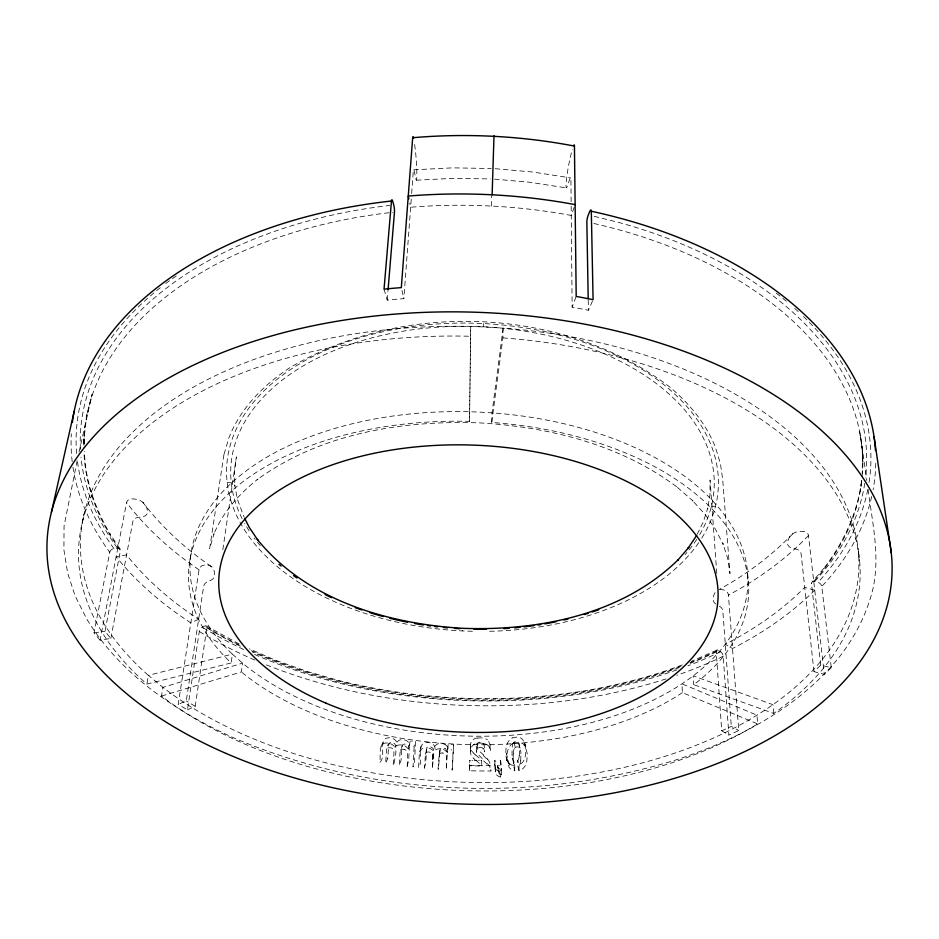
<?xml version="1.0" encoding="UTF-8"?>
<svg xmlns="http://www.w3.org/2000/svg" width="939" height="939" viewBox="0 0 939 939"><rect width="100%" height="100%" fill="white"/><g stroke="black" fill="none" stroke-linecap="round" stroke-linejoin="round"><path stroke-width="0.7" stroke-dasharray="4.7 3.52" d="M495.299 770.027L495.076 760.261M469.535 421.365L470.709 326.49L469.535 421.365A280.245 161.578 2.1 0 0 223.799 498.456A280.245 161.578 2.1 0 0 231.17 662.946L146.871 684.085A391 227.168 2.1 0 1 123.831 448.865A391 227.168 2.1 0 1 470.322 336.256M518.974 770.543L517.671 765.25L517.729 760.238L519.032 765.543L518.974 770.543L522.777 768.783L525.371 765.778L526.802 761.353L527.249 755.12A43.3 37.302 -19.3 0 0 527.202 753.501L524.69 743.805L526.298 748.477M513.433 743.265A8.087 6.96 -12 0 0 510.886 744.815L508.422 748.23L507.083 753.289A43.945 38.382 -7.4 0 0 506.907 759.956L509.138 767.515L511.544 769.71L514.736 770.743L513.539 765.449L513.61 760.426L512.342 757.738A31.233 27.196 -10.1 0 1 512.048 754.569L512.095 748.676A38.229 33.241 -9.5 0 1 512.295 746.458A12.125 10.505 -12 0 1 513.293 743.019M514.736 770.743L514.807 765.731L513.61 760.426M862.155 476.496L862.612 451.354L859.584 431.353L862.612 451.354L862.824 461.683L861.955 446.577L866.85 480.51M494.712 760.261L495.416 771.881M502.893 337.887A391 227.168 2.1 0 1 828.785 483.01A391 227.168 2.1 0 1 773.724 713.429L693.721 684.695A280.245 161.578 2.1 0 0 723.769 522.53A280.245 161.578 2.1 0 0 491.743 422.456L502.893 337.887L503.128 328.11L486.93 327.101A389.415 227.872 2.1 0 0 129.512 435.403A389.415 227.872 2.1 0 0 148.35 675.364L146.871 684.085M83.982 445.309L84.275 434.064L83.864 448.138M491.743 422.456L492.013 412.855L503.128 328.11A389.415 227.872 2.1 0 1 811.836 671.35A389.415 227.872 2.1 0 1 162.905 687.371L148.35 675.364L232.367 654.119L242.508 663.145A279.118 162.095 2.1 0 0 711.785 659.659A279.118 162.095 2.1 0 0 492.013 412.855L480.968 412.186A279.118 162.095 2.1 0 0 227.895 486.402A279.118 162.095 2.1 0 0 232.367 654.119L231.17 662.946M491.367 206.052L491.684 195.887M424.264 768.125L425.801 762.926L426.47 750.32A19.32 16.832 13.9 0 1 426.646 749.04C426.787 744.756 434.663 746.857 433.806 751.423A29.708 25.975 8.2 0 1 433.806 753.524L432.363 768.818L433.055 752.385L432.703 761.905M469.606 765.473L490.393 765.672L490.956 770.978A415.86 248.941 2.1 0 1 469.617 770.766L469.77 760.484L470.498 760.496M469.617 770.766L469.77 760.484M452.328 770.109L453.584 744.662L451.941 770.097M447.457 752.421L448.161 744.369L447.457 752.421L444.546 749.979A8.322 7.183 8.1 0 0 441.26 748.876A9.813 8.451 8.1 0 0 439.675 748.759L437.269 749.099A6.432 5.599 9.1 0 0 435.227 750.12L433.912 751.493A9.672 8.298 11.6 0 0 426.283 747.503M438.055 769.241L438.983 757.421A39.461 34.497 11.6 0 1 439.088 756.235L440.133 749.439L441.412 747.89L445.614 748.571L447.257 752.315A30.435 26.644 4.3 0 1 447.269 754.146L446.236 769.78L446.682 759.451A29.426 25.811 4.3 0 0 446.671 757.62L446.307 755.637A4.261 3.733 6.7 0 0 443.055 753.043L442.703 753.008M432.809 759.604L432.844 758.806A28.71 25.153 8.3 0 0 432.844 756.717C433.654 752.538 426.294 749.721 425.508 754.24A18.651 16.28 13.9 0 0 425.308 755.59L424.639 768.161M421.001 746.482L419.381 753.442L418.583 767.586C423.606 760.966 416.893 749.533 423.09 743.5C428.02 740.178 438.396 744.498 433.912 751.493M414.146 746.892L413.007 767.01L414.486 761.799L415.613 741.634L413.806 746.857M513.234 754.017L513.152 759.604A31.762 27.724 -10 0 0 513.469 763.043L514.807 765.731M408.465 748.993L410.237 741.024L408.465 748.993L405.613 746.376A8.345 7.136 18.6 0 0 402.373 745.085A9.836 8.392 18.5 0 0 400.8 744.873L398.406 745.073A6.456 5.564 19.7 0 0 396.375 745.989L395.049 747.291A9.707 8.228 21.8 0 0 387.561 742.843M407.35 766.377L407.573 756.001A29.532 25.752 15.4 0 0 407.596 754.17L407.28 752.162A4.261 3.709 17.6 0 0 404.087 749.369M439.792 752.127L438.431 769.276M393.23 764.592L393.875 754.569A28.816 25.036 19.2 0 0 393.911 752.468C394.45 742.831 381.07 752.773 389.251 743.265C391.727 740.366 396.481 743.923 395.894 747.28A29.825 25.846 19.2 0 1 395.859 749.381C396.387 754.357 393.969 761.376 393.981 764.686M386.974 748.618L386.668 749.639A18.686 16.104 24.5 0 0 386.469 750.907L385.6 763.489L387.795 758.372L388.652 745.742A19.367 16.644 24.5 0 1 388.852 744.474L389.157 743.453M462.634 630.926L462.681 630.292M483.198 326.76L483.421 323.556M387.549 743.019C376.997 741.798 381.387 757.679 379.614 762.574C386.387 756.576 378.969 744.615 385.424 738.7C390.46 735.577 401.176 740.918 395.049 747.291M384.039 289.142L387.22 300.128A404.779 239.774 2.1 0 1 403.864 298.672L411.317 198.047M411.658 193.493L413.313 171.004A4.918 0.681 85 0 1 414.322 171.485L415.777 178.527A4.883 0.669 85 0 0 416.787 178.387A34.79 4.812 84.9 0 0 414.498 143.514M387.22 300.128L387.936 291.477M519.396 755.484L519.596 748.477A38.393 33.111 -16.9 0 0 519.42 745.953L518.34 742.514A2.899 2.5 -13.2 0 0 514.056 742.209L513.351 743.042M520.734 760.801L520.934 753.817M161.496 696.045L241.37 671.937L242.508 663.145L162.905 687.371L161.496 696.045A391 227.168 2.1 0 0 757.691 723.899L756.951 715.166L681.949 683.827L682.418 692.653L757.691 723.899M861.697 480.592L860.253 491.261L861.756 480.568M222.836 549.726L236.382 456.87L234.468 471.542L234.879 486.167L234.75 484.923L237.414 499.372L244.117 517.213M187.46 709.814L195.23 706.245L206.826 627.78A3.686 1.925 -57.5 0 0 204.761 625.984L202.237 627.229A3.686 1.913 -57.5 0 0 199.279 631.489L187.46 709.814A418.172 247.978 2.1 0 1 178.187 704.367L199.045 569.809A3.603 1.901 -54.8 0 1 202.46 565.536A25.412 13.486 -55.2 0 1 214.726 575.231A3.639 1.948 -54.9 0 1 211.651 579.868L206.686 582.203A3.65 1.948 -55.1 0 0 203.646 586.37L186.251 700.94L178.187 704.367M439.992 750.144L439.886 750.93A40.882 35.647 11.7 0 0 439.792 752.127M477.611 737.948C469.547 738.371 468.033 748.97 473.937 753.301M189.889 560.09L190.758 554.867M483.116 743.348A14.496 12.418 -2.6 0 0 477.81 743.312C469.641 743.641 467.915 754.31 474.054 758.63M439.194 755.437L439.487 754.346M110.849 638.438L132.88 521.286A3.85 2.594 -35.4 0 1 136.871 517.659L143.444 516.473A3.838 2.582 -35.1 0 0 147.47 512.354A26.855 18.017 -35.6 0 0 131.084 498.902A3.803 2.535 -35.1 0 0 126.577 502.529L100.086 640.187L110.849 638.438A404.779 239.774 2.1 0 1 105.004 631.325L120.415 550.653A389.662 245.607 2.1 0 1 83.911 451.19M861.591 480.756C857.553 513.105 843.222 543.352 823.386 568.975L824.055 568.072L812.282 581.851M100.086 640.187A418.172 247.978 2.1 0 1 94.006 632.851L109.769 552.261A402.514 253.976 2.1 0 1 72.937 467.129M82.139 523.176L84.076 513.938M77.186 460.673L64.052 526.145L63.911 549.89L67.678 573.201L75.12 595.866L86.611 618.766C120.368 674.707 176.872 712.384 235.443 738.606L236.065 738.864C374.614 797.223 534.35 804.007 677.77 759.358L678.381 759.146C739.991 738.488 800.509 706.48 841.285 654.518L841.978 653.544C856.38 634.118 867.331 612.275 872.965 588.706C880.289 555.606 872.202 522.107 868.047 489.184M79.029 452.093L92.092 394.286L86.259 418.512L86.987 413.207L83.864 439.804L84.087 444.182M425.473 754.381L426.635 749.111M419.686 751.74L421.951 748.7L426.271 747.679M406.974 766.33L408.606 761.142L409.204 750.777A30.541 26.574 15.4 0 0 409.228 748.935C410.261 744.416 401.845 741.564 401.927 747.127A40.882 35.248 22.3 0 0 401.81 748.324L401.07 760.214L399.239 765.391L399.979 753.524A39.473 34.121 22.3 0 1 400.096 752.339L402.35 745.261M574.152 207.331L571.264 215.454A389.075 245.818 2.1 0 0 410.636 207.237L409.744 203.047M592.497 301.008L588.413 310.257A404.779 239.774 2.1 0 0 572.144 307.147L576.194 296.431M380.976 746.716L383.312 741.575M697.231 534.232L703.276 521.955L707.842 507.929L707.619 509.138L709.99 494.712L710.072 480.017L716.774 573.447M500.91 769.581L501.766 774.875L500.522 777.116L499.701 771.835C503.104 769.64 495.945 767.715 497.823 765.59M514.525 748.406L515.253 747.573A3.04 2.629 -13.2 0 1 518.457 747.045A3.017 2.606 -13.5 0 1 519.748 748.007L520.758 751.294A37.102 32.067 -16.9 0 1 520.922 753.817M434.851 746.188L436.482 744.568A6.233 5.411 8.9 0 1 438.525 743.665L440.45 743.442A9.261 7.958 8.1 0 1 442.011 743.559A7.935 6.831 8.1 0 1 445.215 744.662M397.021 742.08L398.652 740.554A6.244 5.364 19.6 0 1 400.695 739.756L402.608 739.65A9.284 7.899 18.5 0 1 404.157 739.85A7.946 6.784 18.6 0 1 407.303 741.153L410.085 743.758M792.716 533.775C771.365 555.97 746.388 574.457 719.438 589.316M482.834 748.043A3.38 2.946 -3.4 0 1 483.597 748.618L484.712 751.834L484.172 745.202L482.881 742.925L479.5 742.174L476.871 743.535L476.167 745.777L476.719 753.019L484.101 760.437M482.763 748.125A4.472 3.885 -3.3 0 0 477.505 748.406L476.355 751.564M719.837 589.68A25.283 12.935 61.2 0 1 725.483 590.584A3.58 1.831 60.8 0 1 728.441 595.138L738.747 730.53A418.172 247.978 2.1 0 1 728.875 735.049L723.206 656.279A3.662 1.831 63.4 0 0 720.683 651.772L718.37 650.316L698.98 659.049A393.382 248.624 2.1 0 1 690.012 662.688M716.797 650.175L691.174 661.373M682.254 664.906C652.546 676.291 621.583 684.038 590.338 689.872L590.701 689.813C507.506 704.215 421.388 701.022 339.46 680.681L307.346 671.526L275.714 660.281L249.422 648.884M512.271 737.925L516.016 737.138L519.737 737.573A7.723 6.608 -13.1 0 1 521.72 738.57L524.432 742.092L525.64 747.597A43.276 37.22 -19 0 1 525.758 749.792C525.981 755.778 524.619 763.783 517.671 765.25M513.445 743.277L517.248 742.503L521.039 742.925A8.005 6.866 -13.1 0 1 523.528 744.251L526.11 747.96L524.819 743.125M94.006 632.851L105.004 631.325M489.829 745.977L490.745 751.306A18.17 15.846 -7.4 0 0 490.604 750.261L488.902 746.317A7.242 6.291 -4.4 0 0 488.116 745.519L487.188 744.838M413.712 169.806L452.61 167.858L491.214 168.492M416.435 180.182L453.619 178.34L490.369 178.938M499.431 765.555L498.539 765.578M500.428 770.86L499.513 770.872M480.791 760.66L481.519 760.672L481.848 765.989A414.827 249.351 2.1 0 1 469.782 765.79M478.585 760.649L479.324 760.649M477.118 760.625L474.172 760.578M471.977 760.531L472.704 760.543M227.168 482.576L231.252 482.775M711.445 506.133L715.506 506.332M452.222 744.592L451.542 744.557M451.741 749.932L451.049 749.897M495.146 168.703L532.225 171.966L570.525 177.882M494.536 179.161L529.702 182.248L566.311 187.882M412.256 741.258L411.575 741.176M387.795 758.372L387.068 758.254M513.539 765.449C508.281 764.992 505.921 759.264 505.91 754.627A45.53 39.684 -7.4 0 1 506.133 747.925L507.424 742.866L510.241 739.11A7.794 6.69 -12.2 0 1 512.271 737.913M404.075 749.381L403.747 749.31A3.193 2.747 18.2 0 0 400.284 750.331M594.164 216.31L619.282 222.59A393.382 248.624 2.1 0 1 865.535 477.869M831.285 667.699A418.172 247.978 2.1 0 1 824.313 674.355L813.984 671.643A404.779 239.774 2.1 0 0 820.698 665.152L831.285 667.699L821.778 586.417A402.514 253.976 2.1 0 0 871.697 496.496M820.698 665.152L811.531 583.823A3.909 2.664 40.9 0 1 814.594 581.546L818.01 582.415A3.909 2.653 41 0 1 821.778 586.417M501.766 774.875L499.419 773.713A3.51 3.087 -9 0 1 498.855 772.961L497.647 765.59M499.701 771.835L496.085 769.687L494.724 766.576M239.187 643.966L206.404 625.996M718.37 650.316A3.674 1.843 63.4 0 0 716.257 651.901L721.715 730.8A404.779 239.774 2.1 0 0 731.293 726.387L738.747 730.53M721.715 730.8L728.875 735.049M715.952 604.117L715.671 603.941A3.627 1.866 60.9 0 1 713.065 599.059A25.283 12.935 61.2 0 1 716.128 591.429M719.391 606.207L720.248 606.723A3.627 1.866 61.1 0 1 722.854 611.136L731.293 726.387M445.215 744.662L448.044 747.104M211.31 566.569C185.488 548.669 161.907 527.389 142.857 502.306M475.791 760.25L479.852 763.736A12.618 11.08 -3.6 0 1 481.918 765.954M475.627 754.921L479.583 758.419A12.571 11.022 -3.6 0 1 481.59 760.637M483.726 755.109L478.761 750.637A25.67 22.466 -3.2 0 1 477.834 749.615L476.179 746.212M487.435 763.665L488.28 764.639A15.001 13.146 -5 0 1 490.991 770.978M486.965 758.348L487.787 759.322M119.805 548.611L109.84 533.704L110.45 534.667C95.696 509.443 84.991 480.956 84.487 451.471M506.837 759.639L509.795 766.189L506.367 753.371L506.943 760.531M518.903 743.582L520.229 748.935M401.962 290.374L403.864 298.672M514.067 742.209L515.253 747.573M512.494 758.348L513.645 763.653M497.799 766.928L498.609 772.363M858.328 551.334L859.584 560.665M494.618 764.1L495.311 769.417M813.984 671.643L801.049 553.517A3.826 2.535 42.1 0 0 797.434 549.55L791.131 547.754A3.815 2.524 41.8 0 1 787.516 543.294A26.668 17.559 42.3 0 1 804.394 531.521A3.779 2.477 41.8 0 1 808.514 535.547L824.313 674.355M773.724 713.429L772.914 704.661L693.193 675.834L693.721 684.695M747.479 574.527L747.937 581.605M477.329 743.066L477.517 748.43M588.225 300.116L588.413 310.257M571.135 201.662L570.912 179.114A4.918 0.845 -79.1 0 0 569.633 179.478L567.262 186.309A4.883 0.833 -79.1 0 1 566.017 186.051A34.743 5.974 -78.9 0 1 572.321 149.371M571.17 206.24L572.144 307.147M470.392 744.169L470.404 749.522M470.392 747.021L470.404 752.374M472.434 631.266A246.041 153.996 2.1 0 1 228.459 452.668A246.041 153.996 2.1 0 1 532.965 329.237A246.041 153.996 2.1 0 1 701.562 538.387M698.686 542.73A246.041 153.996 2.1 0 1 486.742 631.337M242.086 518.598A241.886 151.367 2.1 0 1 477.411 326.514A241.886 151.367 2.1 0 1 699.672 534.655M696.75 539.373A241.886 151.367 2.1 0 1 685.177 554.538M260.303 545.676A241.886 151.367 2.1 0 1 254.176 538.024M249.175 530.887A241.886 151.367 2.1 0 1 244.692 523.493M113.983 548.611A397.479 251.288 2.1 0 1 77.561 462.223M76.622 453.596A397.479 251.288 2.1 0 1 161.355 286.911M165.757 283.543A397.479 251.288 2.1 0 1 177.87 274.857M109.769 552.261A3.944 2.723 -34.3 0 1 113.912 548.622L117.469 548.083A3.944 2.723 -34.2 0 1 120.415 550.653M864.772 483.35A393.382 248.624 2.1 0 1 814.583 581.546M680.963 666.162A393.382 248.624 2.1 0 1 251.476 650.739M238.905 644.788A393.382 248.624 2.1 0 1 204.679 625.961M117.422 548.083A393.382 248.624 2.1 0 1 80.989 457.164M80.414 449.441A393.382 248.624 2.1 0 1 389.708 205.453M803.514 316.549A397.479 251.288 2.1 0 1 869.056 482.446M867.753 489.771A397.479 251.288 2.1 0 1 817.939 582.403M776.283 293.191A397.479 251.288 2.1 0 1 788.795 303.262M794.723 308.415A397.479 251.288 2.1 0 1 798.561 311.877M720.624 651.736A397.455 251.265 2.1 0 1 687.876 665.833M676.96 669.859A397.455 251.265 2.1 0 1 253.671 654.037M243.694 649.483A397.455 251.265 2.1 0 1 202.284 627.205M682.418 692.653A280.245 161.578 2.1 0 1 241.37 671.937M195.23 706.245A404.779 239.774 2.1 0 1 186.251 700.94M875.758 463.303A402.514 253.976 2.1 0 1 873.106 489.689M723.206 656.279A402.514 253.976 2.1 0 1 676.808 675.294M666.033 678.909A402.514 253.976 2.1 0 1 263.953 663.885M254.786 660.035A402.514 253.976 2.1 0 1 199.279 631.489M72.197 461.624A402.514 253.976 2.1 0 1 71.329 433.724M439.241 754.217A3.193 2.758 7.7 0 1 442.692 753.055M483.573 760.895A51.046 43.64 1.2 0 1 486.942 764.017M475.65 760.379A40.131 35.694 -5.4 0 1 473.902 758.747M483.092 743.465A10.81 9.214 -2.5 0 1 487.153 744.873M513.422 753.994A17.806 15.47 -11.6 0 1 514.314 748.36M520.488 760.836A9.977 8.686 -14.4 0 1 519.255 765.637M500.534 777.105A8.334 7.418 -10.7 0 1 496.109 774.288A12.23 10.752 -7.2 0 1 495.405 770.039M487.728 759.346A15.341 13.416 -5 0 1 490.416 765.672M490.193 745.942A18.123 15.763 -7.1 0 0 489.994 744.545L488.409 740.941A7.277 6.303 -4.3 0 0 487.364 739.909M475.486 755.038A39.614 35.142 -5.4 0 1 473.796 753.407M477.669 738.16A11.773 10.047 -2.6 0 1 487.482 739.779M483.209 755.543A50.565 43.159 1.1 0 1 486.484 758.677M519.15 755.508A10.259 8.921 -14.4 0 1 517.952 760.332M861.673 481.965A389.662 245.607 2.1 0 1 811.531 583.823M716.257 651.901A389.662 245.607 2.1 0 1 690.118 663.392M679.296 667.57A389.662 245.607 2.1 0 1 252.204 651.866M240.443 646.278A389.662 245.607 2.1 0 1 206.826 627.78M83.841 443.912A389.662 245.607 2.1 0 1 393.03 212.261M593.847 223.482A389.662 245.607 2.1 0 1 862.495 473.279M808.514 535.547A391.434 257.521 2.1 0 1 728.441 595.138M199.045 569.809A391.434 257.521 2.1 0 1 126.577 502.529M500.616 760.167L501.356 770.837L500.616 760.167M223.905 454.699L209.655 548.611L214.069 533.645L213.54 534.913C222.59 512.412 239.081 493.879 257.99 479.043L257.016 479.77C320.786 433.184 402.843 420.038 480.181 422.926C549.714 427.022 620.925 444.793 677.324 487.294L676.444 486.531L693.041 500.992L692.113 500.17L705.166 514.49L715.541 529.314L723.194 544.444L722.76 543.141L727.702 558.388L729.979 573.612L722.654 479.078L720.389 463.432L715.166 446.588C705.717 423.301 689.332 403.617 670.317 387.467L669.495 386.821C563.729 306.431 402.984 299.987 289.482 367.947L288.649 368.511C262.885 385.671 240.032 408.841 228.799 438.149L223.905 454.699M198.645 619.271L190.817 622.85A401.915 254.187 2.1 0 1 116.154 556.698L126.565 554.879A389.075 245.818 2.1 0 0 198.645 619.271M814.735 590.185L804.758 587.391A389.075 245.818 2.1 0 1 725.284 644.248L732.502 648.52A401.915 254.187 2.1 0 0 814.735 590.185"/><path stroke-width="1.41" d="M493.996 135.721L492.13 194.807M588.201 298.672L586.852 221.933A5.024 1.045 -77.6 0 1 588.272 215.019L589.762 211.451A5.035 1.045 -77.5 0 1 591.312 211.24L593.084 299.682A418.172 247.978 2.1 0 0 576.194 296.431L574.445 146.085A391.434 257.521 2.1 0 0 412.679 137.716L401.317 287.616A418.172 247.978 2.1 0 0 384.039 289.142L391.469 201.016A5.035 0.88 83.5 0 1 392.748 201.369L393.746 205.066A5.024 0.869 83.5 0 1 394.462 212.108L388.053 290.034M51.399 512.365L74.169 411.329M696.632 535.465L688.017 548.329L688.733 547.496L677.571 560.466L678.251 559.679C622.076 614.693 539.009 631.09 462.833 628.32C387.49 623.907 306.478 600.115 257.298 539.409L257.932 540.265L249.117 527.155L244.75 518.457M408.852 198.857L408.254 196.063A401.915 254.187 2.1 0 1 575.126 204.62M874.08 436.999L891.287 552.93M598.753 609.74A241.886 151.367 2.1 0 1 592.239 612.005M588.284 613.308A241.886 151.367 2.1 0 1 584.293 614.54M568.154 618.989A241.886 151.367 2.1 0 1 564.046 619.975M555.888 621.782A241.886 151.367 2.1 0 1 544.843 623.883M540.735 624.576A241.886 151.367 2.1 0 1 537.988 625.01M533.868 625.62A241.886 151.367 2.1 0 1 524.185 626.865M520.077 627.311A241.886 151.367 2.1 0 1 514.631 627.839M509.161 628.285A241.886 151.367 2.1 0 1 503.68 628.649M486.555 629.271A241.886 151.367 2.1 0 1 473.902 629.247M459.993 628.743A241.886 151.367 2.1 0 1 454.441 628.391M447.504 627.851A241.886 151.367 2.1 0 1 443.361 627.463M437.656 626.865A241.886 151.367 2.1 0 1 434.816 626.536M430.555 625.984A241.886 151.367 2.1 0 1 427.714 625.609M423.477 624.987A241.886 151.367 2.1 0 1 414.792 623.566M407.608 622.217A241.886 151.367 2.1 0 1 389.802 618.249M383.135 616.512A241.886 151.367 2.1 0 1 369.743 612.58M361.844 609.974A241.886 151.367 2.1 0 1 355.282 607.627M331.596 597.72A241.886 151.367 2.1 0 1 325.07 594.54M296.959 578.025A241.886 151.367 2.1 0 1 293.567 575.666M281.113 566.076A241.886 151.367 2.1 0 1 278.942 564.245M72.362 422.456A402.514 253.976 2.1 0 1 391.469 201.016M591.312 211.24A402.514 253.976 2.1 0 1 875.488 450.567M573.858 145.064A4.906 0.833 -78.9 0 1 574.445 146.085M412.679 137.716A4.918 0.669 84.9 0 1 413.641 138.139M326.033 703.182A249.797 143.62 2.1 0 0 717.232 606.688A249.797 143.62 2.1 0 0 361.973 456.061A249.797 143.62 2.1 0 0 326.033 703.182M226.135 753.454A422.785 245.995 2.1 0 0 890.395 590.537A422.785 245.995 2.1 0 0 292.041 330.516A422.785 245.995 2.1 0 0 226.135 753.454"/></g></svg>
